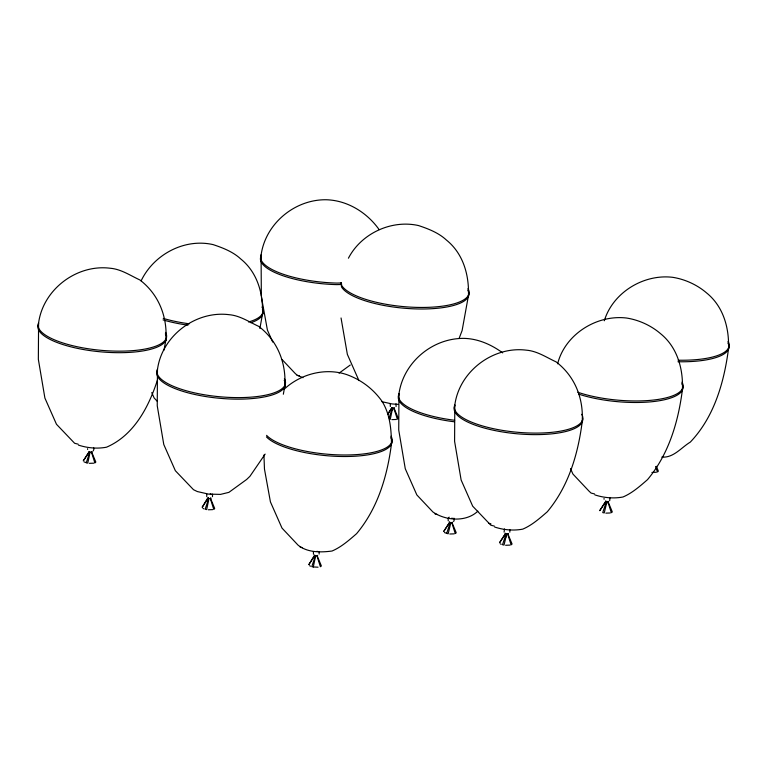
<?xml version="1.0" encoding="UTF-8"?>
<svg xmlns="http://www.w3.org/2000/svg" width="767" height="767" viewBox="0 0 767 767"><rect width="100%" height="100%" fill="white"/><g stroke="black" fill="none" stroke-linecap="round" stroke-linejoin="round"><path stroke-width="1.15" d="M263.934 454.965L264.471 469.107L270.425 501.896L281.997 528.089L298.056 545.136C307.251 552.671 320.788 552.556 332.044 551.022C341.2 547.159 349.119 540.15 356.597 533.659C378.121 507.946 387.603 475.147 391.649 442.406M392.675 410.105L392.896 407.814M506.335 536.89L506.556 534.609M606.668 503.612L606.889 501.321M450.833 522.787L448.158 533.794L444.429 532.566M506.69 534.053L504.015 545.059L502.519 544.733L506.067 533.899M606.908 501.915L604.233 512.931L602.737 512.596L606.294 501.762M164.033 350.088L166.113 338.573M259.879 328.506L262.65 313.195M283.339 394.238L285.008 385.015M468.579 294.864L462.108 330.577L459.193 338.161M582.354 420.517C578.308 453.259 568.826 486.057 547.302 511.771C539.824 518.262 531.914 525.27 522.758 529.134C513.43 530.898 503.67 529.968 494.677 527.044M682.572 388.38C678.527 421.121 669.045 453.92 647.521 479.634C640.052 486.125 632.133 493.133 622.977 496.997C613.648 498.761 603.897 497.831 594.904 494.907M728.65 347.662C724.288 381.669 714.499 416.711 690.3 442.108C681.192 447.583 673.522 458.072 661.806 457.094M90.103 452.012L87.774 463.124L84.044 461.897M208.998 498.464L206.668 509.566L205.172 509.24L208.72 498.397M315.362 555.787L311.814 566.621L313.3 566.957L315.63 555.845M390.24 419.415L392.57 408.303M390.221 404.199L390.326 406.51M557.628 363.807C565.011 334.354 596.697 314.441 626.543 318.027C638.825 319.925 650.991 325.496 660.358 333.511C677.376 347.154 683.32 368.869 682.419 389.914M604.31 320.779C612.843 292.572 643.532 273.829 672.621 277.309C684.902 279.207 697.069 284.778 706.436 292.793C723.444 306.436 729.398 328.151 728.497 349.196M86.278 462.798L89.835 451.955M389.099 418.005L392.292 408.245M446.662 533.468L450.21 522.624M157.561 379.703C148.846 406.836 134.024 435.34 106.517 447.199C97.188 448.963 87.438 448.033 78.445 445.1M206.764 494.121L206.754 496.661M212.488 496.69L212.507 494.149M313.406 551.502L313.473 554.273M319.13 554.071L319.149 551.531M396.069 406.539L396.002 403.768M449.366 521.972L450.037 522.461M509.834 532.183L509.854 529.642M93.229 450.919L93.9 449.241L93.536 447.477M453.613 521.589L454.285 519.921L453.92 518.147M504.485 528.933L504.101 532.154M609.688 500.726L610.072 497.505M89.384 451.542L83.277 460.871L89.24 451.667M208.269 497.994L202.162 507.313L207.867 497.745L208.442 497.956M387.795 414.41L391.851 407.843M314.911 555.375L308.804 564.694L314.671 555.03M449.769 522.222L443.662 531.541L449.625 522.337M505.626 533.487L499.509 542.806L505.482 533.602M605.844 501.35L599.736 510.669L605.7 501.465M387.527 414.401L391.707 407.958M141.118 280.866C153.649 254.567 184.406 238.038 213.111 244.615C222.871 247.837 233.11 251.844 240.665 258.901C257.501 272.41 263.388 293.895 262.496 314.719M348.419 258.211C361.238 233.484 391.352 219.448 418.514 225.556C428.379 228.815 438.724 232.861 446.365 240.004C463.373 253.647 469.327 275.363 468.426 296.407M265.142 454.102L249.956 476.278L246.648 479.471L228.902 492.356L220.493 494.399L208.432 494.082L197.33 491.551L193.524 489.72L175.355 470.708L163.783 444.515L157.245 405.82L157.465 369.339A64.524 19.616 5.3 0 0 223.235 397.038A64.524 19.616 5.3 0 0 284.375 378.812M449.174 517.131L448.139 518.569L448.244 520.889M284.011 389.377C300.29 374.028 325.237 367.364 346.722 374.593C361.219 379.818 373.165 388.84 382.139 401.438C390.087 414.401 391.266 429.098 391.486 443.94M339.062 373.155L350.27 365.015M477.87 511.158C466.106 522.423 445.454 520.707 432.914 511.982L416.845 494.936L405.273 468.742L398.735 430.038L398.965 393.567A64.524 19.616 5.3 0 0 454.658 420.268M391.611 407.498L392.014 407.804M605.604 501.004L606.016 501.321M393.96 408.082L394.497 407.871A1.592 0.479 5.3 0 1 394.315 408.226L393.634 408.351M317.02 555.615L317.567 555.413A1.592 0.479 5.3 0 1 317.375 555.759L316.79 555.701M607.953 501.589L608.49 501.388A1.592 0.479 5.3 0 1 608.308 501.733L607.627 501.858M396.309 419.472L391.851 419.626M93.842 463.182L89.384 463.335M212.727 509.624L208.279 509.777M656.379 472.261L651.921 472.424M454.227 533.851L449.769 534.005M610.302 512.979L605.844 513.142M510.084 545.116L505.626 545.27M210.915 494.015L210.206 493.977M452.405 518.243L451.696 518.204M317.557 551.396L316.848 551.358M318.056 567.197L313.3 566.957M341.267 284.499L336.732 284.624A64.524 19.616 5.3 0 1 260.933 256.427C264.548 224.367 294.403 199.209 326.387 199.756C347.489 200.388 367.048 212.526 379.119 229.601M398.226 404.391L392.014 403.931L381.937 401.697M282.189 359.665L295.036 373.299L297.145 375.264L299.456 375.849M594.559 493.948L591.089 493.076L588.989 491.11L572.93 474.064L570.514 468.608M494.332 526.085L490.87 525.213L472.702 506.201L461.13 480.008L454.591 441.313L454.812 404.832A64.524 19.616 5.3 0 0 520.582 432.53A64.524 19.616 5.3 0 0 581.731 414.305M435.014 513.948L437.324 514.532M78.1 444.151L74.629 443.278L56.47 424.266L44.898 398.063L38.35 359.368L38.58 322.897A64.524 19.616 5.3 0 0 104.35 350.586A64.524 19.616 5.3 0 0 165.49 332.36M300.165 547.101L302.476 547.686M303.003 377.69L297.145 375.264M488.771 523.247L490.995 523.976M500.285 543.832L501.244 544.321M202.939 508.339L203.897 508.828M309.571 565.72L310.539 566.209M505.894 533.736L505.156 533.362L505.789 533.448M89.269 451.6L89.557 451.514M502.682 352.878C490.103 343.626 474.389 337.087 458.407 338.583C428.513 340.97 402.33 365.102 398.802 395.101A64.524 19.616 5.3 0 0 454.505 421.802M157.331 401.362L154.148 397.987L151.77 392.589M358.927 380.557L347.355 354.364L341.047 317.969M272.707 342.063L267.405 330.059L261.461 297.27M656.341 466.288L658.124 470.574A6.27 1.908 5.3 0 1 657.396 471.954L655.67 466.537M608.039 501.656L612.047 511.292A6.27 1.908 5.3 0 1 611.318 512.682L607.876 501.839M507.821 533.784L511.829 543.429A6.27 1.908 5.3 0 1 511.1 544.81L507.658 533.976M451.964 522.519L455.972 532.154A6.27 1.908 5.3 0 1 455.243 533.544L451.801 522.701M394.046 408.14L398.054 417.785A6.27 1.908 5.3 0 1 397.325 419.166L393.883 408.322M317.116 555.682L321.114 565.317A6.27 1.908 5.3 0 1 320.395 566.698L316.944 555.864M210.474 498.291L214.472 507.936A6.27 1.908 5.3 0 1 213.753 509.317L210.302 498.473M91.58 451.849L95.587 461.485A6.27 1.908 5.3 0 1 94.859 462.875L91.417 452.031M341.075 282.611L341.516 286.935A64.524 19.616 5.3 0 0 416.682 308.928A64.524 19.616 5.3 0 0 467.803 290.194M261.336 296.091L261.087 254.884A64.524 19.616 5.3 0 0 336.886 283.09L341.42 282.965L341.67 285.401A64.524 19.616 5.3 0 0 416.836 307.385A64.524 19.616 5.3 0 0 467.956 288.66M582.201 422.051C583.668 398.581 575.077 376.415 556.133 361.899C546.449 357.432 537.255 351.037 526.325 350.164C492.433 345.917 458.359 372.168 454.658 406.376A64.524 19.616 5.3 0 0 517.083 433.786A64.524 19.616 5.3 0 0 582.479 417.948M284.854 386.558C286.312 363.088 277.731 340.922 258.786 326.406C249.102 321.939 239.908 315.544 228.978 314.671C195.086 310.424 161.012 336.675 157.312 370.873A64.524 19.616 5.3 0 0 223.082 398.572A64.524 19.616 5.3 0 0 284.221 380.346M165.96 340.107C167.427 316.646 158.836 294.48 139.901 279.965C130.208 275.497 121.023 269.092 110.084 268.229C76.192 263.973 42.118 290.233 38.417 324.431A64.524 19.616 5.3 0 0 104.197 352.12A64.524 19.616 5.3 0 0 165.336 333.894M604.041 498.473L604.07 499.259M87.582 448.676L87.611 449.462M391.017 436.193A64.524 19.616 5.3 0 1 343.587 454.984A64.524 19.616 5.3 0 1 266.58 435.34M390.863 437.727A64.524 19.616 5.3 0 1 343.434 456.518A64.524 19.616 5.3 0 1 266.427 436.874M727.864 342.983A64.524 19.616 5.3 0 1 677.97 361.746M728.027 341.449A64.524 19.616 5.3 0 1 678.133 360.202M681.796 383.701A64.524 19.616 5.3 0 1 651.921 401.726A64.524 19.616 5.3 0 1 578.682 394.133M681.949 382.167A64.524 19.616 5.3 0 1 651.499 400.249A64.524 19.616 5.3 0 1 577.791 392.253M262.41 309.609A63.853 19.415 5.3 0 1 250.828 322.754M187.953 325.17A63.853 19.415 5.3 0 1 163.074 319.906M262.026 307.049A63.853 19.415 5.3 0 1 248.527 321.996M189.257 323.808A63.853 19.415 5.3 0 1 163.227 318.382M91.292 451.945L91.848 451.936A1.592 0.479 5.3 0 0 92.03 451.581L91.292 451.945M210.177 498.387L210.743 498.377A1.592 0.479 5.3 0 0 210.925 498.023L210.177 498.387M451.667 522.615L452.233 522.605A1.592 0.479 5.3 0 0 452.415 522.25L451.667 522.615M507.524 533.88L508.09 533.87A1.592 0.479 5.3 0 0 508.272 533.516L507.524 533.88"/></g></svg>
